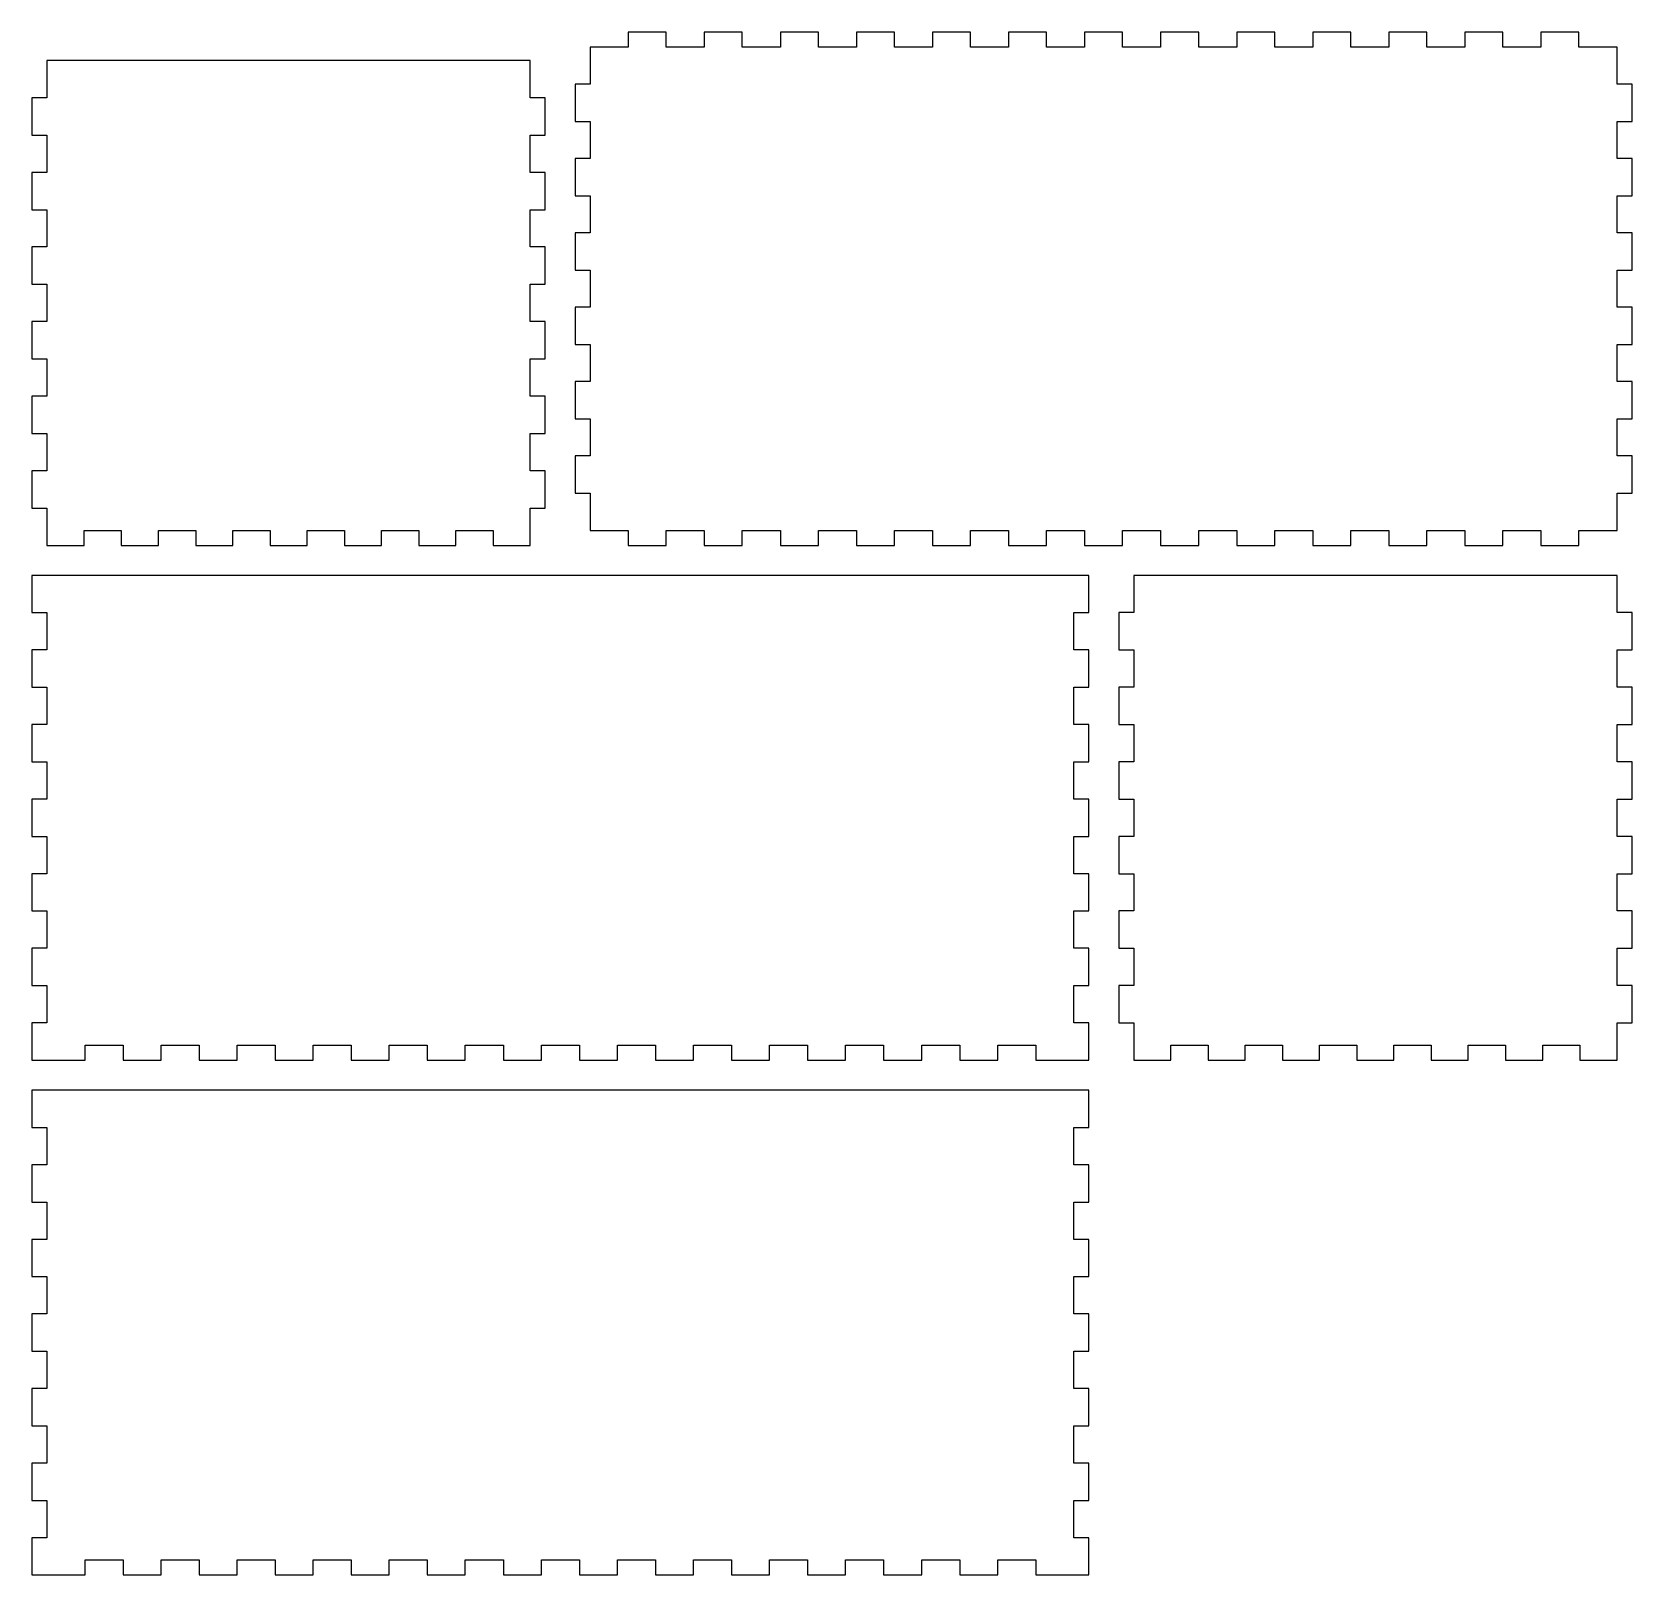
# Model space of a CAD drawing. Header units: metres. Extents: x 6 to 326, y 6 to 315.
import ezdxf

# ---------------------------------------------------------------- set-up
doc = ezdxf.new("R2010")
doc.units = ezdxf.units.M

msp = doc.modelspace()

# ---------------------------------------------------------------- linework, layer by layer
at = {"layer": 'CUT'}
for points in [[(117.703, 215), (125.314, 215), (125.314, 212), (132.924, 212), (132.924, 215), (140.535, 215), (140.535, 212), (148.145, 212), (148.145, 215), (155.756, 215), (155.756, 212), (163.366, 212), (163.366, 215), (170.977, 215), (170.977, 212), (178.587, 212), (178.587, 215), (186.198, 215), (186.198, 212), (193.808, 212), (193.808, 215), (201.419, 215), (201.419, 212), (209.029, 212), (209.029, 215), (216.64, 215), (216.64, 212), (224.25, 212), (224.25, 215), (231.861, 215), (231.861, 212), (239.471, 212), (239.471, 215), (247.082, 215), (247.082, 212), (254.692, 212), (254.692, 215), (262.303, 215), (262.303, 212), (269.913, 212), (269.913, 215), (277.523, 215), (277.523, 212), (285.134, 212), (285.134, 215), (292.744, 215), (292.744, 212), (300.355, 212), (300.355, 215), (307.965, 215), (307.965, 212), (315.576, 212), (315.576, 215), (323.186, 215), (323.186, 222.439), (326.186, 222.439), (326.186, 229.877), (323.186, 229.877), (323.186, 237.316), (326.186, 237.316), (326.186, 244.755), (323.186, 244.755), (323.186, 252.194), (326.186, 252.194), (326.186, 259.632), (323.186, 259.632), (323.186, 267.071), (326.186, 267.071), (326.186, 274.51), (323.186, 274.51), (323.186, 281.949), (326.186, 281.949), (326.186, 289.387), (323.186, 289.387), (323.186, 296.826), (326.186, 296.826), (326.186, 304.265), (323.186, 304.265), (323.186, 311.703), (315.576, 311.703), (315.576, 314.703), (307.965, 314.703), (307.965, 311.703), (300.355, 311.703), (300.355, 314.703), (292.744, 314.703), (292.744, 311.703), (285.134, 311.703), (285.134, 314.703), (277.523, 314.703), (277.523, 311.703), (269.913, 311.703), (269.913, 314.703), (262.303, 314.703), (262.303, 311.703), (254.692, 311.703), (254.692, 314.703), (247.082, 314.703), (247.082, 311.703), (239.471, 311.703), (239.471, 314.703), (231.861, 314.703), (231.861, 311.703), (224.25, 311.703), (224.25, 314.703), (216.64, 314.703), (216.64, 311.703), (209.029, 311.703), (209.029, 314.703), (201.419, 314.703), (201.419, 311.703), (193.808, 311.703), (193.808, 314.703), (186.198, 314.703), (186.198, 311.703), (178.587, 311.703), (178.587, 314.703), (170.977, 314.703), (170.977, 311.703), (163.366, 311.703), (163.366, 314.703), (155.756, 314.703), (155.756, 311.703), (148.145, 311.703), (148.145, 314.703), (140.535, 314.703), (140.535, 311.703), (132.924, 311.703), (132.924, 314.703), (125.314, 314.703), (125.314, 311.703), (117.703, 311.703), (117.703, 304.265), (114.703, 304.265), (114.703, 296.826), (117.703, 296.826), (117.703, 289.387), (114.703, 289.387), (114.703, 281.949), (117.703, 281.949), (117.703, 274.51), (114.703, 274.51), (114.703, 267.071), (117.703, 267.071), (117.703, 259.632), (114.703, 259.632), (114.703, 252.194), (117.703, 252.194), (117.703, 244.755), (114.703, 244.755), (114.703, 237.316), (117.703, 237.316), (117.703, 229.877), (114.703, 229.877), (114.703, 222.439), (117.703, 222.439)], [(9, 212), (16.439, 212), (16.439, 215), (23.877, 215), (23.877, 212), (31.316, 212), (31.316, 215), (38.755, 215), (38.755, 212), (46.194, 212), (46.194, 215), (53.632, 215), (53.632, 212), (61.071, 212), (61.071, 215), (68.51, 215), (68.51, 212), (75.949, 212), (75.949, 215), (83.387, 215), (83.387, 212), (90.826, 212), (90.826, 215), (98.265, 215), (98.265, 212), (105.703, 212), (105.703, 219.462), (108.703, 219.462), (108.703, 226.923), (105.703, 226.923), (105.703, 234.385), (108.703, 234.385), (108.703, 241.846), (105.703, 241.846), (105.703, 249.308), (108.703, 249.308), (108.703, 256.769), (105.703, 256.769), (105.703, 264.231), (108.703, 264.231), (108.703, 271.692), (105.703, 271.692), (105.703, 279.154), (108.703, 279.154), (108.703, 286.615), (105.703, 286.615), (105.703, 294.077), (108.703, 294.077), (108.703, 301.538), (105.703, 301.538), (105.703, 309), (9, 309), (9, 301.538), (6, 301.538), (6, 294.077), (9, 294.077), (9, 286.615), (6, 286.615), (6, 279.154), (9, 279.154), (9, 271.692), (6, 271.692), (6, 264.231), (9, 264.231), (9, 256.769), (6, 256.769), (6, 249.308), (9, 249.308), (9, 241.846), (6, 241.846), (6, 234.385), (9, 234.385), (9, 226.923), (6, 226.923), (6, 219.462), (9, 219.462)], [(6, 109), (16.61, 109), (16.61, 112), (24.221, 112), (24.221, 109), (31.831, 109), (31.831, 112), (39.442, 112), (39.442, 109), (47.052, 109), (47.052, 112), (54.663, 112), (54.663, 109), (62.273, 109), (62.273, 112), (69.884, 112), (69.884, 109), (77.494, 109), (77.494, 112), (85.105, 112), (85.105, 109), (92.715, 109), (92.715, 112), (100.326, 112), (100.326, 109), (107.936, 109), (107.936, 112), (115.547, 112), (115.547, 109), (123.157, 109), (123.157, 112), (130.768, 112), (130.768, 109), (138.378, 109), (138.378, 112), (145.989, 112), (145.989, 109), (153.599, 109), (153.599, 112), (161.21, 112), (161.21, 109), (168.82, 109), (168.82, 112), (176.43, 112), (176.43, 109), (184.041, 109), (184.041, 112), (191.651, 112), (191.651, 109), (199.262, 109), (199.262, 112), (206.872, 112), (206.872, 109), (217.483, 109), (217.483, 116.462), (214.483, 116.462), (214.483, 123.923), (217.483, 123.923), (217.483, 131.385), (214.483, 131.385), (214.483, 138.846), (217.483, 138.846), (217.483, 146.308), (214.483, 146.308), (214.483, 153.769), (217.483, 153.769), (217.483, 161.231), (214.483, 161.231), (214.483, 168.692), (217.483, 168.692), (217.483, 176.154), (214.483, 176.154), (214.483, 183.615), (217.483, 183.615), (217.483, 191.077), (214.483, 191.077), (214.483, 198.538), (217.483, 198.538), (217.483, 206), (6, 206), (6, 198.538), (9, 198.538), (9, 191.077), (6, 191.077), (6, 183.615), (9, 183.615), (9, 176.154), (6, 176.154), (6, 168.692), (9, 168.692), (9, 161.231), (6, 161.231), (6, 153.769), (9, 153.769), (9, 146.308), (6, 146.308), (6, 138.846), (9, 138.846), (9, 131.385), (6, 131.385), (6, 123.923), (9, 123.923), (9, 116.462), (6, 116.462)], [(226.483, 109), (233.922, 109), (233.922, 112), (241.36, 112), (241.36, 109), (248.799, 109), (248.799, 112), (256.238, 112), (256.238, 109), (263.676, 109), (263.676, 112), (271.115, 112), (271.115, 109), (278.554, 109), (278.554, 112), (285.993, 112), (285.993, 109), (293.431, 109), (293.431, 112), (300.87, 112), (300.87, 109), (308.309, 109), (308.309, 112), (315.748, 112), (315.748, 109), (323.186, 109), (323.186, 116.462), (326.186, 116.462), (326.186, 123.923), (323.186, 123.923), (323.186, 131.385), (326.186, 131.385), (326.186, 138.846), (323.186, 138.846), (323.186, 146.308), (326.186, 146.308), (326.186, 153.769), (323.186, 153.769), (323.186, 161.231), (326.186, 161.231), (326.186, 168.692), (323.186, 168.692), (323.186, 176.154), (326.186, 176.154), (326.186, 183.615), (323.186, 183.615), (323.186, 191.077), (326.186, 191.077), (326.186, 198.538), (323.186, 198.538), (323.186, 206), (226.483, 206), (226.483, 198.538), (223.483, 198.538), (223.483, 191.077), (226.483, 191.077), (226.483, 183.615), (223.483, 183.615), (223.483, 176.154), (226.483, 176.154), (226.483, 168.692), (223.483, 168.692), (223.483, 161.231), (226.483, 161.231), (226.483, 153.769), (223.483, 153.769), (223.483, 146.308), (226.483, 146.308), (226.483, 138.846), (223.483, 138.846), (223.483, 131.385), (226.483, 131.385), (226.483, 123.923), (223.483, 123.923), (223.483, 116.462), (226.483, 116.462)], [(6, 6), (16.61, 6), (16.61, 9), (24.221, 9), (24.221, 6), (31.831, 6), (31.831, 9), (39.442, 9), (39.442, 6), (47.052, 6), (47.052, 9), (54.663, 9), (54.663, 6), (62.273, 6), (62.273, 9), (69.884, 9), (69.884, 6), (77.494, 6), (77.494, 9), (85.105, 9), (85.105, 6), (92.715, 6), (92.715, 9), (100.326, 9), (100.326, 6), (107.936, 6), (107.936, 9), (115.547, 9), (115.547, 6), (123.157, 6), (123.157, 9), (130.768, 9), (130.768, 6), (138.378, 6), (138.378, 9), (145.989, 9), (145.989, 6), (153.599, 6), (153.599, 9), (161.21, 9), (161.21, 6), (168.82, 6), (168.82, 9), (176.43, 9), (176.43, 6), (184.041, 6), (184.041, 9), (191.651, 9), (191.651, 6), (199.262, 6), (199.262, 9), (206.872, 9), (206.872, 6), (217.483, 6), (217.483, 13.462), (214.483, 13.462), (214.483, 20.923), (217.483, 20.923), (217.483, 28.385), (214.483, 28.385), (214.483, 35.846), (217.483, 35.846), (217.483, 43.308), (214.483, 43.308), (214.483, 50.769), (217.483, 50.769), (217.483, 58.231), (214.483, 58.231), (214.483, 65.692), (217.483, 65.692), (217.483, 73.154), (214.483, 73.154), (214.483, 80.615), (217.483, 80.615), (217.483, 88.077), (214.483, 88.077), (214.483, 95.538), (217.483, 95.538), (217.483, 103), (6, 103), (6, 95.538), (9, 95.538), (9, 88.077), (6, 88.077), (6, 80.615), (9, 80.615), (9, 73.154), (6, 73.154), (6, 65.692), (9, 65.692), (9, 58.231), (6, 58.231), (6, 50.769), (9, 50.769), (9, 43.308), (6, 43.308), (6, 35.846), (9, 35.846), (9, 28.385), (6, 28.385), (6, 20.923), (9, 20.923), (9, 13.462), (6, 13.462)]]:
    msp.add_lwpolyline(points, close=True, dxfattribs=at)

doc.saveas('drawing.dxf')
